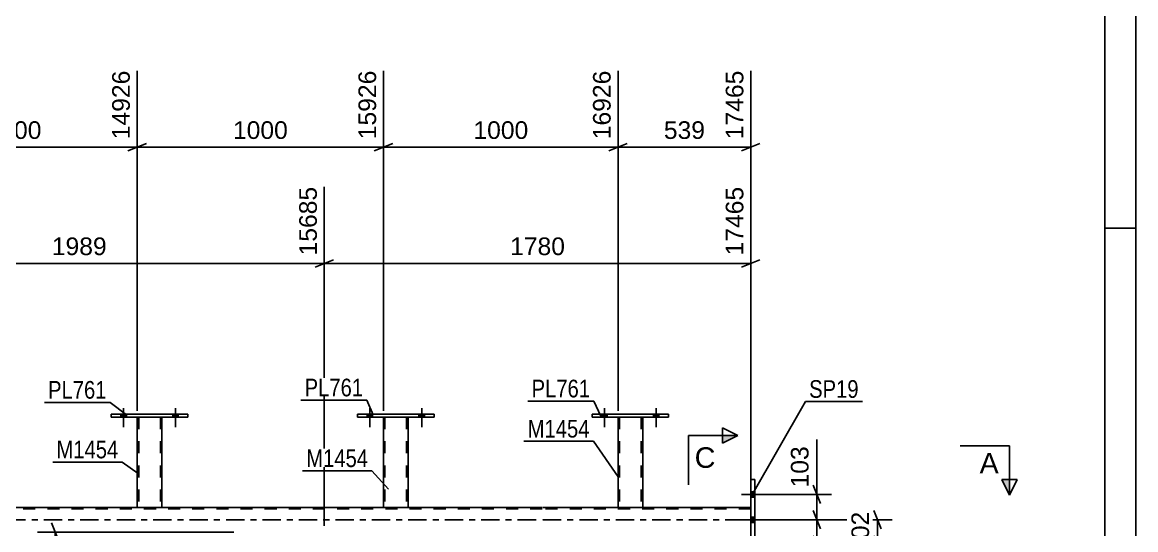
# Model space of a CAD drawing. Header units: millimetres. Extents: x -111 to 730, y -400 to 194.
# Drawn here: x 548.9 to 729.7, y -1.6 to 80.7 of the extents above; entities that cross this region are included whole.
import ezdxf

# ---------------------------------------------------------------- set-up
doc = ezdxf.new("R2010")
doc.units = ezdxf.units.MM
doc.linetypes.add('DXK_LINE_DOT2', pattern=[3.9198, 1.9599, -1.9599])
doc.linetypes.add('DXK_LINE_DOT3', pattern=[5.9187, 2.979, -0.9799, 0.9799, -0.9799])
doc.styles.add('Arial', font='ARIAL.TTF', dxfattribs={"height": 0.2})
doc.styles.add('Arial Narrow', font='ARIALN.TTF', dxfattribs={"height": 0.2})

# ---------------------------------------------------------------- blocks, each defined once
blk = doc.blocks.new('Unknown-203724211-1113')
at = {"color": 5, "linetype": 'Continuous'}
for p, q in [((729.67, -399.7), (729.67, 194.3)), ((724.67, -394.7), (724.67, 189.3)), ((729.67, 47.3), (724.67, 47.3))]:
    blk.add_line(p, q, dxfattribs=at)
blk = doc.blocks.new('Part-203724211-3220 - 2778')
at = {"color": 7, "linetype": 'DXK_LINE_DOT2'}
for p, q in [((645.62, 16.65), (645.62, 16.65)), ((645.62, 16.65), (645.62, 16.64)), ((645.62, 16.64), (645.62, 16.65)), ((645.66, 16.65), (645.62, 16.65)), ((645.62, 16.65), (645.66, 16.65)), ((645.76, 16.65), (645.66, 16.65)), ((645.66, 16.65), (645.76, 16.65)), ((645.88, 16.65), (645.76, 16.65)), ((645.76, 16.65), (645.92, 16.65)), ((645.86, 16.65), (645.86, 16.65)), ((645.86, 16.65), (645.86, 2)), ((645.88, 16.65), (645.86, 16.65)), ((645.86, 16.65), (645.88, 16.65)), ((649.33, 16.65), (645.88, 16.65)), ((645.93, 16.65), (645.88, 16.65)), ((645.88, 16.65), (645.93, 16.65)), ((649.33, 16.65), (645.92, 16.65)), ((649.23, 16.65), (645.93, 16.65)), ((645.93, 16.65), (646.01, 16.65)), ((649.31, 16.65), (646.01, 16.65)), ((649.31, 16.65), (649.23, 16.65)), ((649.36, 16.65), (649.31, 16.65)), ((649.31, 16.65), (649.36, 16.65)), ((649.33, 16.65), (649.48, 16.65)), ((649.48, 16.65), (649.33, 16.65)), ((649.38, 16.65), (649.36, 16.65)), ((649.36, 16.65), (649.38, 16.65)), ((649.38, 16.65), (649.38, 16.65)), ((649.38, 16.65), (649.38, 2)), ((649.48, 16.65), (649.58, 16.65)), ((649.58, 16.65), (649.48, 16.65)), ((649.58, 16.65), (649.62, 16.65)), ((649.62, 16.65), (649.58, 16.65)), ((649.62, 16.65), (649.62, 16.65)), ((649.62, 16.65), (649.62, 16.64)), ((649.62, 16.64), (649.62, 16.65)), ((645.62, 2), (645.66, 2)), ((645.66, 2), (645.76, 2)), ((645.76, 2), (645.92, 2)), ((645.88, 2), (645.86, 2)), ((645.86, 2), (645.88, 2)), ((645.93, 2), (645.88, 2)), ((645.88, 2), (645.92, 2)), ((649.33, 2), (645.92, 2)), ((645.92, 2), (645.93, 2)), ((649.23, 2), (645.93, 2)), ((645.93, 2), (646.01, 2)), ((649.36, 2), (646.01, 2)), ((649.31, 2), (649.23, 2)), ((649.36, 2), (649.31, 2)), ((649.33, 2), (649.48, 2)), ((649.38, 2), (649.36, 2)), ((649.36, 2), (649.38, 2)), ((649.48, 2), (649.58, 2)), ((649.58, 2), (649.62, 2))]:
    blk.add_line(p, q, dxfattribs=at)
at = {"color": 2, "linetype": 'Continuous'}
for p, q in [((645.62, 16.64), (645.62, 2)), ((649.62, 16.64), (649.62, 2)), ((645.66, 2), (645.62, 2)), ((645.76, 2), (645.66, 2)), ((645.92, 2), (645.76, 2)), ((649.33, 2), (645.92, 2)), ((649.48, 2), (649.33, 2)), ((649.58, 2), (649.48, 2)), ((649.62, 2), (649.58, 2))]:
    blk.add_line(p, q, dxfattribs=at)
blk = doc.blocks.new('Bolt-203724211-2830 - 2778')
at = {"linetype": 'Continuous'}
for points in [[(604.9, 16.64), (605.78, 16.64), (605.78, 17.12), (604.9, 17.12)], [(613.3, 16.64), (614.18, 16.64), (614.18, 17.12), (613.3, 17.12)]]:
    blk.add_hatch(color=1, dxfattribs=at).paths.add_polyline_path(points)
at = {"color": 1, "linetype": 'Continuous'}
for p, q in [((605.34, 18.12), (605.34, 15)), ((613.74, 18.12), (613.74, 15)), ((604.9, 17.12), (604.9, 16.64)), ((605.78, 17.12), (605.78, 16.64)), ((613.3, 17.12), (613.3, 16.64)), ((614.18, 17.12), (614.18, 16.64))]:
    blk.add_line(p, q, dxfattribs=at)
blk = doc.blocks.new('Bolt-203724211-2831 - 2778')
at = {"linetype": 'Continuous'}
for points in [[(604.9, 16.64), (605.78, 16.64), (605.78, 17.12), (604.9, 17.12)], [(613.3, 16.64), (614.18, 16.64), (614.18, 17.12), (613.3, 17.12)]]:
    blk.add_hatch(color=1, dxfattribs=at).paths.add_polyline_path(points)
at = {"color": 1, "linetype": 'Continuous'}
for p, q in [((605.34, 18.12), (605.34, 15)), ((613.74, 18.12), (613.74, 15)), ((604.9, 17.12), (604.9, 16.64)), ((605.78, 17.12), (605.78, 16.64)), ((613.3, 17.12), (613.3, 16.64)), ((614.18, 17.12), (614.18, 16.64))]:
    blk.add_line(p, q, dxfattribs=at)
blk = doc.blocks.new('Bolt-203724211-2832 - 2778')
at = {"linetype": 'Continuous'}
for points in [[(564.91, 16.64), (565.79, 16.64), (565.79, 17.12), (564.91, 17.12)], [(573.31, 16.64), (574.19, 16.64), (574.19, 17.12), (573.31, 17.12)]]:
    blk.add_hatch(color=1, dxfattribs=at).paths.add_polyline_path(points)
at = {"color": 1, "linetype": 'Continuous'}
for p, q in [((565.35, 18.12), (565.35, 15)), ((573.75, 18.12), (573.75, 15)), ((564.91, 17.12), (564.91, 16.64)), ((565.79, 17.12), (565.79, 16.64)), ((573.31, 17.12), (573.31, 16.64)), ((574.19, 17.12), (574.19, 16.64))]:
    blk.add_line(p, q, dxfattribs=at)
blk = doc.blocks.new('Bolt-203724211-2833 - 2778')
at = {"linetype": 'Continuous'}
for points in [[(564.91, 16.64), (565.79, 16.64), (565.79, 17.12), (564.91, 17.12)], [(573.31, 16.64), (574.19, 16.64), (574.19, 17.12), (573.31, 17.12)]]:
    blk.add_hatch(color=1, dxfattribs=at).paths.add_polyline_path(points)
at = {"color": 1, "linetype": 'Continuous'}
for p, q in [((565.35, 18.12), (565.35, 15)), ((573.75, 18.12), (573.75, 15)), ((564.91, 17.12), (564.91, 16.64)), ((565.79, 17.12), (565.79, 16.64)), ((573.31, 17.12), (573.31, 16.64)), ((574.19, 17.12), (574.19, 16.64))]:
    blk.add_line(p, q, dxfattribs=at)
blk = doc.blocks.new('Bolt-203724211-2844 - 2778')
at = {"linetype": 'Continuous'}
for points in [[(642.98, 16.64), (643.86, 16.64), (643.86, 17.12), (642.98, 17.12)], [(651.38, 16.64), (652.26, 16.64), (652.26, 17.12), (651.38, 17.12)]]:
    blk.add_hatch(color=1, dxfattribs=at).paths.add_polyline_path(points)
at = {"color": 1, "linetype": 'Continuous'}
for p, q in [((643.42, 18.12), (643.42, 15)), ((651.82, 18.12), (651.82, 15)), ((642.98, 17.12), (642.98, 16.64)), ((643.86, 17.12), (643.86, 16.64)), ((651.38, 17.12), (651.38, 16.64)), ((652.26, 17.12), (652.26, 16.64))]:
    blk.add_line(p, q, dxfattribs=at)
blk = doc.blocks.new('Bolt-203724211-2845 - 2778')
at = {"linetype": 'Continuous'}
for points in [[(642.98, 16.64), (643.86, 16.64), (643.86, 17.12), (642.98, 17.12)], [(651.38, 16.64), (652.26, 16.64), (652.26, 17.12), (651.38, 17.12)]]:
    blk.add_hatch(color=1, dxfattribs=at).paths.add_polyline_path(points)
at = {"color": 1, "linetype": 'Continuous'}
for p, q in [((643.42, 18.12), (643.42, 15)), ((651.82, 18.12), (651.82, 15)), ((642.98, 17.12), (642.98, 16.64)), ((643.86, 17.12), (643.86, 16.64)), ((651.38, 17.12), (651.38, 16.64)), ((652.26, 17.12), (652.26, 16.64))]:
    blk.add_line(p, q, dxfattribs=at)
blk = doc.blocks.new('Part-203724211-3290 - 2778')
at = {"color": 7, "linetype": 'DXK_LINE_DOT2'}
for p, q in [((607.54, 16.65), (607.54, 16.65)), ((607.54, 16.65), (607.54, 16.64)), ((607.54, 16.64), (607.54, 16.65)), ((607.58, 16.65), (607.54, 16.65)), ((607.54, 16.65), (607.58, 16.65)), ((607.69, 16.65), (607.58, 16.65)), ((607.58, 16.65), (607.69, 16.65)), ((607.84, 16.65), (607.69, 16.65)), ((607.69, 16.65), (607.84, 16.65)), ((607.78, 16.65), (607.78, 16.65)), ((607.78, 16.65), (607.78, 2)), ((607.8, 16.65), (607.78, 16.65)), ((607.78, 16.65), (607.8, 16.65)), ((607.85, 16.65), (607.8, 16.65)), ((607.8, 16.65), (607.85, 16.65)), ((611.25, 16.65), (607.84, 16.65)), ((611.25, 16.65), (607.84, 16.65)), ((611.16, 16.65), (607.85, 16.65)), ((607.85, 16.65), (607.93, 16.65)), ((611.23, 16.65), (607.93, 16.65)), ((611.23, 16.65), (611.16, 16.65)), ((611.29, 16.65), (611.23, 16.65)), ((611.23, 16.65), (611.29, 16.65)), ((611.25, 16.65), (611.4, 16.65)), ((611.4, 16.65), (611.25, 16.65)), ((611.3, 16.65), (611.29, 16.65)), ((611.29, 16.65), (611.3, 16.65)), ((611.3, 16.65), (611.3, 16.65)), ((611.3, 16.65), (611.3, 2)), ((611.4, 16.65), (611.51, 16.65)), ((611.51, 16.65), (611.4, 16.65)), ((611.51, 16.65), (611.54, 16.65)), ((611.54, 16.65), (611.51, 16.65)), ((611.54, 16.65), (611.54, 16.65)), ((611.54, 16.65), (611.54, 16.64)), ((611.54, 16.64), (611.54, 16.65)), ((607.54, 2), (607.58, 2)), ((607.58, 2), (607.69, 2)), ((607.69, 2), (607.84, 2)), ((607.8, 2), (607.78, 2)), ((607.78, 2), (607.8, 2)), ((607.85, 2), (607.8, 2)), ((607.8, 2), (607.84, 2)), ((611.25, 2), (607.84, 2)), ((607.84, 2), (607.85, 2)), ((611.16, 2), (607.85, 2)), ((607.85, 2), (607.93, 2)), ((611.29, 2), (607.93, 2)), ((611.23, 2), (611.16, 2)), ((611.29, 2), (611.23, 2)), ((611.25, 2), (611.4, 2)), ((611.3, 2), (611.29, 2)), ((611.29, 2), (611.3, 2)), ((611.4, 2), (611.51, 2)), ((611.51, 2), (611.54, 2))]:
    blk.add_line(p, q, dxfattribs=at)
at = {"color": 2, "linetype": 'Continuous'}
for p, q in [((607.54, 16.64), (607.54, 2)), ((611.54, 16.64), (611.54, 2)), ((607.58, 2), (607.54, 2)), ((607.69, 2), (607.58, 2)), ((607.84, 2), (607.69, 2)), ((611.25, 2), (607.84, 2)), ((611.4, 2), (611.25, 2)), ((611.51, 2), (611.4, 2)), ((611.54, 2), (611.51, 2))]:
    blk.add_line(p, q, dxfattribs=at)
blk = doc.blocks.new('Part-203724211-3056 - 2778')
at = {"color": 2, "linetype": 'Continuous'}
for p, q in [((667.17, -6.5), (667.17, 6.5)), ((667.17, 6.5), (667.81, 6.5)), ((667.81, 6.5), (667.81, -6.5)), ((667.81, -6.5), (667.17, -6.5))]:
    blk.add_line(p, q, dxfattribs=at)
blk = doc.blocks.new('Part-203724211-3225 - 2778')
at = {"color": 2, "linetype": 'Continuous'}
for p, q in [((641.42, 16.64), (641.42, 17.12)), ((641.42, 17.12), (653.82, 17.12)), ((653.82, 16.64), (641.42, 16.64)), ((653.82, 17.12), (653.82, 16.64))]:
    blk.add_line(p, q, dxfattribs=at)
blk = doc.blocks.new('Bolt-203724211-3368 - 2778')
at = {"linetype": 'Continuous'}
for points in [[(667.81, 3.66), (667.81, 4.54), (667.17, 4.54), (667.17, 3.66)], [(667.81, 3.66), (667.81, 4.54), (667.17, 4.54), (667.17, 3.66)], [(667.81, 3.66), (667.81, 4.54), (667.17, 4.54), (667.17, 3.66)], [(667.81, -0.46), (667.81, 0.42), (667.17, 0.42), (667.17, -0.46)], [(667.81, -0.46), (667.81, 0.42), (667.17, 0.42), (667.17, -0.46)], [(667.81, -4.54), (667.81, -3.66), (667.17, -3.66), (667.17, -4.54)], [(667.81, -4.54), (667.81, -3.66), (667.17, -3.66), (667.17, -4.54)], [(667.81, -4.54), (667.81, -3.66), (667.17, -3.66), (667.17, -4.54)]]:
    blk.add_hatch(color=1, dxfattribs=at).paths.add_polyline_path(points)
at = {"color": 1, "linetype": 'Continuous'}
for p, q in [((668.97, 4.1), (665.65, 4.1)), ((668.97, 4.1), (665.65, 4.1)), ((668.97, 4.1), (665.65, 4.1)), ((667.81, 4.54), (667.17, 4.54)), ((667.81, 4.54), (667.17, 4.54)), ((667.81, 4.54), (667.17, 4.54)), ((667.81, 3.66), (667.17, 3.66)), ((667.81, 3.66), (667.17, 3.66)), ((667.81, 3.66), (667.17, 3.66)), ((667.81, 0.42), (667.17, 0.42)), ((667.81, 0.42), (667.17, 0.42)), ((668.97, -0.02), (665.65, -0.02)), ((668.97, -0.02), (665.65, -0.02)), ((667.81, -0.46), (667.17, -0.46)), ((667.81, -0.46), (667.17, -0.46)), ((668.97, -4.1), (665.65, -4.1)), ((668.97, -4.1), (665.65, -4.1)), ((668.97, -4.1), (665.65, -4.1)), ((667.81, -3.66), (667.17, -3.66)), ((667.81, -3.66), (667.17, -3.66)), ((667.81, -3.66), (667.17, -3.66)), ((667.81, -4.54), (667.17, -4.54)), ((667.81, -4.54), (667.17, -4.54)), ((667.81, -4.54), (667.17, -4.54))]:
    blk.add_line(p, q, dxfattribs=at)
blk = doc.blocks.new('Part-203724211-3280 - 2778')
at = {"color": 7, "linetype": 'DXK_LINE_DOT2'}
for p, q in [((567.55, 16.65), (567.55, 16.65)), ((567.55, 16.65), (567.55, 16.64)), ((567.55, 16.64), (567.55, 16.65)), ((567.58, 16.65), (567.55, 16.65)), ((567.55, 16.65), (567.58, 16.65)), ((567.69, 16.65), (567.58, 16.65)), ((567.58, 16.65), (567.69, 16.65)), ((567.84, 16.65), (567.69, 16.65)), ((567.69, 16.65), (567.84, 16.65)), ((567.79, 16.65), (567.79, 16.65)), ((567.79, 16.65), (567.79, 2)), ((567.8, 16.65), (567.79, 16.65)), ((567.79, 16.65), (567.8, 16.65)), ((567.86, 16.65), (567.8, 16.65)), ((567.8, 16.65), (567.86, 16.65)), ((571.25, 16.65), (567.84, 16.65)), ((571.25, 16.65), (567.84, 16.65)), ((571.16, 16.65), (567.86, 16.65)), ((567.86, 16.65), (567.93, 16.65)), ((571.24, 16.65), (567.93, 16.65)), ((571.24, 16.65), (571.16, 16.65)), ((571.29, 16.65), (571.24, 16.65)), ((571.24, 16.65), (571.29, 16.65)), ((571.25, 16.65), (571.41, 16.65)), ((571.41, 16.65), (571.25, 16.65)), ((571.31, 16.65), (571.29, 16.65)), ((571.29, 16.65), (571.31, 16.65)), ((571.31, 16.65), (571.31, 16.65)), ((571.31, 16.65), (571.31, 2)), ((571.41, 16.65), (571.51, 16.65)), ((571.51, 16.65), (571.41, 16.65)), ((571.51, 16.65), (571.55, 16.65)), ((571.55, 16.65), (571.51, 16.65)), ((571.55, 16.65), (571.55, 16.65)), ((571.55, 16.65), (571.55, 16.64)), ((571.55, 16.64), (571.55, 16.65)), ((567.55, 2), (567.58, 2)), ((567.58, 2), (567.69, 2)), ((567.69, 2), (567.84, 2)), ((567.8, 2), (567.79, 2)), ((567.79, 2), (567.8, 2)), ((567.86, 2), (567.8, 2)), ((567.8, 2), (567.84, 2)), ((571.25, 2), (567.84, 2)), ((567.84, 2), (567.86, 2)), ((571.16, 2), (567.86, 2)), ((567.86, 2), (567.93, 2)), ((571.29, 2), (567.93, 2)), ((571.24, 2), (571.16, 2)), ((571.29, 2), (571.24, 2)), ((571.25, 2), (571.41, 2)), ((571.31, 2), (571.29, 2)), ((571.29, 2), (571.31, 2)), ((571.41, 2), (571.51, 2)), ((571.51, 2), (571.55, 2))]:
    blk.add_line(p, q, dxfattribs=at)
at = {"color": 2, "linetype": 'Continuous'}
for p, q in [((567.55, 16.64), (567.55, 2)), ((571.55, 16.64), (571.55, 2)), ((567.58, 2), (567.55, 2)), ((567.69, 2), (567.58, 2)), ((567.84, 2), (567.69, 2)), ((571.25, 2), (567.84, 2)), ((571.41, 2), (571.25, 2)), ((571.51, 2), (571.41, 2)), ((571.55, 2), (571.51, 2))]:
    blk.add_line(p, q, dxfattribs=at)
blk = doc.blocks.new('Part-203724211-3285 - 2778')
at = {"color": 2, "linetype": 'Continuous'}
for p, q in [((563.35, 16.64), (563.35, 17.12)), ((563.35, 17.12), (575.75, 17.12)), ((575.75, 16.64), (563.35, 16.64)), ((575.75, 17.12), (575.75, 16.64))]:
    blk.add_line(p, q, dxfattribs=at)
blk = doc.blocks.new('Part-203724211-3295 - 2778')
at = {"color": 2, "linetype": 'Continuous'}
for p, q in [((603.34, 16.64), (603.34, 17.12)), ((603.34, 17.12), (615.74, 17.12)), ((615.74, 16.64), (603.34, 16.64)), ((615.74, 17.12), (615.74, 16.64))]:
    blk.add_line(p, q, dxfattribs=at)
blk = doc.blocks.new('Part-203724211-3360 - 2778')
at = {"color": 2, "linetype": 'Continuous'}
for p, q in [((567.55, 2), (531.55, 2)), ((607.54, 2), (571.55, 2)), ((633.32, 2), (611.54, 2)), ((645.62, 2), (633.42, 2)), ((667.17, 2), (649.62, 2))]:
    blk.add_line(p, q, dxfattribs=at)
at = {"color": 7, "linetype": 'DXK_LINE_DOT2'}
for p, q in [((571.55, 2), (567.55, 2)), ((611.54, 2), (607.54, 2)), ((649.62, 2), (645.62, 2)), ((667.17, 2), (667.17, -2)), ((633.32, 1.76), (-29.49, 1.76)), ((667.17, 1.76), (633.42, 1.76))]:
    blk.add_line(p, q, dxfattribs=at)
at = {"color": 7, "linetype": 'DXK_LINE_DOT3'}
for p, q in [((-39.49, 0), (633.32, 0)), ((633.42, 0), (677.17, 0))]:
    blk.add_line(p, q, dxfattribs=at)
blk = doc.blocks.new('StraightDimension-203724211-3829 - 2778')
at = {"color": 7, "linetype": 'Continuous'}
for p, q in [((597.92, -1), (597.92, 54)), ((667.17, 3), (667.17, 54)), ((599.42, 42.19), (596.42, 40.99)), ((597.92, 41.59), (667.17, 41.59)), ((665.67, 40.99), (668.67, 42.19))]:
    blk.add_line(p, q, dxfattribs=at)
at = {"color": 0, "linetype": 'Continuous'}
blk.add_wipeout([(666.57, 54.6), (662.37, 54.6), (662.37, 42.29), (666.57, 42.29)], dxfattribs=at)
at = {"color": 0}
blk.add_wipeout([(637.59, 42.34), (637.59, 46.54), (627.5, 46.54), (627.5, 42.34)], dxfattribs=at)
at = {"color": 3, "linetype": 'Continuous', "style": 'Arial'}
blk.add_text('17465', height=2.865, rotation=90.0002, dxfattribs=at).set_placement((665.97, 42.89))
at = {"color": 3, "style": 'Arial'}
blk.add_text('1780', height=2.865, dxfattribs=at).set_placement((628.1, 42.94))
blk = doc.blocks.new('StraightDimension-203724211-4582 - 2778')
at = {"color": 7, "linetype": 'Continuous'}
for p, q in [((677.3, 5.6), (678.5, 2.6)), ((668.81, 4.1), (680.3, 4.1)), ((677.9, 0), (677.9, 4.1)), ((668.81, 0), (680.3, 0)), ((678.5, -1.5), (677.3, 1.5))]:
    blk.add_line(p, q, dxfattribs=at)
at = {"color": 0}
blk.add_wipeout([(677.15, 12.5), (672.95, 12.5), (672.95, 4.62), (677.15, 4.62)], dxfattribs=at)
at = {"color": 7, "linetype": 'Continuous'}
blk.add_line((677.9, 4.1), (677.9, 13.02), dxfattribs=at)
blk.add_line((677.9, 4.1), (677.9, 13.02), dxfattribs=at)
at = {"color": 3, "style": 'Arial'}
blk.add_text('103', height=2.865, rotation=90.0002, dxfattribs=at).set_placement((676.55, 5.23))
blk = doc.blocks.new('StraightDimension-203724211-4574 - 2778')
at = {"color": 7, "linetype": 'Continuous'}
for p, q in [((668.81, 0), (680.3, 0)), ((677.3, 1.5), (678.5, -1.5)), ((677.9, -4.1), (677.9, 0)), ((678.5, -5.6), (677.3, -2.6)), ((668.81, -4.1), (680.3, -4.1))]:
    blk.add_line(p, q, dxfattribs=at)
at = {"color": 0}
blk.add_wipeout([(677.15, -4.63), (672.95, -4.63), (672.95, -12.5), (677.15, -12.5)], dxfattribs=at)
at = {"color": 7, "linetype": 'Continuous'}
blk.add_line((677.9, -4.1), (677.9, -13.02), dxfattribs=at)
blk.add_line((677.9, -4.1), (677.9, -13.02), dxfattribs=at)
at = {"color": 3, "style": 'Arial'}
blk.add_text('103', height=2.865, rotation=90.0002, dxfattribs=at).set_placement((676.55, -11.9))
blk = doc.blocks.new('StraightDimension-203724211-3681 - 2778')
at = {"color": 7, "linetype": 'Continuous'}
for p, q in [((567.55, 17.65), (567.55, 72.86)), ((607.54, 17.65), (607.54, 72.86)), ((569.05, 61.05), (566.05, 59.85)), ((567.55, 60.45), (607.54, 60.45)), ((606.04, 59.85), (609.04, 61.05))]:
    blk.add_line(p, q, dxfattribs=at)
at = {"color": 0, "linetype": 'Continuous'}
blk.add_wipeout([(606.94, 73.46), (602.74, 73.46), (602.74, 61.15), (606.94, 61.15)], dxfattribs=at)
at = {"color": 0}
blk.add_wipeout([(592.59, 61.2), (592.59, 65.4), (582.5, 65.4), (582.5, 61.2)], dxfattribs=at)
at = {"color": 3, "linetype": 'Continuous', "style": 'Arial'}
blk.add_text('15926', height=2.865, rotation=90.0002, dxfattribs=at).set_placement((606.34, 61.75))
at = {"color": 3, "style": 'Arial'}
blk.add_text('1000', height=2.865, dxfattribs=at).set_placement((583.1, 61.8))
blk = doc.blocks.new('StraightDimension-203724211-3667 - 2778')
at = {"color": 7, "linetype": 'Continuous'}
for p, q in [((645.62, 17.65), (645.62, 72.86)), ((667.17, 3), (667.17, 72.86)), ((647.12, 61.05), (644.12, 59.85)), ((645.62, 60.45), (667.17, 60.45)), ((665.67, 59.85), (668.67, 61.05))]:
    blk.add_line(p, q, dxfattribs=at)
at = {"color": 0, "linetype": 'Continuous'}
blk.add_wipeout([(666.57, 73.46), (662.37, 73.46), (662.37, 61.15), (666.57, 61.15)], dxfattribs=at)
at = {"color": 0}
blk.add_wipeout([(660.33, 61.2), (660.33, 65.4), (652.46, 65.4), (652.46, 61.2)], dxfattribs=at)
at = {"color": 3, "linetype": 'Continuous', "style": 'Arial'}
blk.add_text('17465', height=2.865, rotation=90.0002, dxfattribs=at).set_placement((665.97, 61.75))
at = {"color": 3, "style": 'Arial'}
blk.add_text('539', height=2.865, dxfattribs=at).set_placement((653.06, 61.8))
blk = doc.blocks.new('StraightDimension-203724211-3673 - 2778')
at = {"color": 7, "linetype": 'Continuous'}
for p, q in [((607.54, 17.65), (607.54, 72.86)), ((645.62, 17.65), (645.62, 72.86)), ((609.04, 61.05), (606.04, 59.85)), ((607.54, 60.45), (645.62, 60.45)), ((644.12, 59.85), (647.12, 61.05))]:
    blk.add_line(p, q, dxfattribs=at)
at = {"color": 0, "linetype": 'Continuous'}
blk.add_wipeout([(645.02, 73.46), (640.82, 73.46), (640.82, 61.15), (645.02, 61.15)], dxfattribs=at)
at = {"color": 0}
blk.add_wipeout([(631.63, 61.2), (631.63, 65.4), (621.54, 65.4), (621.54, 61.2)], dxfattribs=at)
at = {"color": 3, "linetype": 'Continuous', "style": 'Arial'}
blk.add_text('16926', height=2.865, rotation=90.0002, dxfattribs=at).set_placement((644.42, 61.75))
at = {"color": 3, "style": 'Arial'}
blk.add_text('1000', height=2.865, dxfattribs=at).set_placement((622.14, 61.8))
blk = doc.blocks.new('StraightDimension-203724211-3689 - 2778')
at = {"color": 7, "linetype": 'Continuous'}
for p, q in [((527.55, 17.65), (527.55, 72.86)), ((567.55, 17.65), (567.55, 72.86)), ((529.05, 61.05), (526.05, 59.85)), ((527.55, 60.45), (567.55, 60.45)), ((566.05, 59.85), (569.05, 61.05))]:
    blk.add_line(p, q, dxfattribs=at)
at = {"color": 0, "linetype": 'Continuous'}
blk.add_wipeout([(566.95, 73.46), (562.75, 73.46), (562.75, 61.15), (566.95, 61.15)], dxfattribs=at)
at = {"color": 0}
blk.add_wipeout([(552.59, 61.2), (552.59, 65.4), (542.5, 65.4), (542.5, 61.2)], dxfattribs=at)
at = {"color": 3, "linetype": 'Continuous', "style": 'Arial'}
blk.add_text('14926', height=2.865, rotation=90.0002, dxfattribs=at).set_placement((566.35, 61.75))
at = {"color": 3, "style": 'Arial'}
blk.add_text('1000', height=2.865, dxfattribs=at).set_placement((543.1, 61.8))
blk = doc.blocks.new('StraightDimension-203724211-3838 - 2778')
at = {"color": 7, "linetype": 'Continuous'}
for p, q in [((518.36, -1), (518.36, 58.5)), ((597.92, -1), (597.92, 54)), ((519.86, 42.19), (516.86, 40.99)), ((518.36, 41.59), (597.92, 41.59)), ((596.42, 40.99), (599.42, 42.19))]:
    blk.add_line(p, q, dxfattribs=at)
at = {"color": 0, "linetype": 'Continuous'}
blk.add_wipeout([(597.32, 54.6), (593.12, 54.6), (593.12, 42.29), (597.32, 42.29)], dxfattribs=at)
at = {"color": 0}
blk.add_wipeout([(563.18, 42.34), (563.18, 46.54), (553.09, 46.54), (553.09, 42.34)], dxfattribs=at)
at = {"color": 3, "linetype": 'Continuous', "style": 'Arial'}
blk.add_text('15685', height=2.865, rotation=90.0002, dxfattribs=at).set_placement((596.72, 42.89))
at = {"color": 3, "style": 'Arial'}
blk.add_text('1989', height=2.865, dxfattribs=at).set_placement((553.69, 42.94))
blk = doc.blocks.new('StraightDimension-203724211-4441 - 2778')
at = {"color": 7, "linetype": 'Continuous'}
for p, q in [((554.81, -3.5), (553.61, -0.5)), ((583.26, -2), (551.36, -2)), ((554.21, -123.22), (554.21, -2)), ((553.61, -121.72), (554.81, -124.72)), ((564.37, -123.22), (551.36, -123.22))]:
    blk.add_line(p, q, dxfattribs=at)
at = {"color": 0}
blk.add_wipeout([(553.46, -57.56), (549.26, -57.56), (549.26, -67.66), (553.46, -67.66)], dxfattribs=at)
at = {"color": 3, "style": 'Arial'}
blk.add_text('3031', height=2.865, rotation=90.0002, dxfattribs=at).set_placement((552.86, -67.06))
blk = doc.blocks.new('StraightDimension-203724211-15832 - 2778')
at = {"color": 7, "linetype": 'Continuous'}
for p, q in [((668.17, 0), (690.13, 0)), ((687.13, 1.5), (688.33, -1.5)), ((687.73, -4.1), (687.73, 0)), ((688.33, -5.6), (687.13, -2.6)), ((670.21, -4.1), (690.13, -4.1))]:
    blk.add_line(p, q, dxfattribs=at)
at = {"color": 0}
blk.add_wipeout([(686.98, 1.89), (682.78, 1.89), (682.78, -5.99), (686.98, -5.99)], dxfattribs=at)
at = {"color": 3, "style": 'Arial'}
blk.add_text('102', height=2.865, rotation=90.0002, dxfattribs=at).set_placement((686.38, -5.39))
blk = doc.blocks.new('Mark-203724211-3052 - 2778')
at = {"color": 0}
blk.add_wipeout([(684.69, 19.78), (684.69, 22.78), (676.65, 22.78), (676.65, 19.78)], dxfattribs=at)
blk.add_wipeout([(684.69, 19.78), (684.69, 22.78), (676.65, 22.78), (676.65, 19.78)], dxfattribs=at)
at = {"color": 30, "linetype": 'Continuous'}
for p, q in [((667.31, 3.89), (676.05, 19.18)), ((676.05, 19.18), (685.29, 19.18))]:
    blk.add_line(p, q, dxfattribs=at)
at = {"color": 3, "style": 'Arial Narrow'}
blk.add_text('SP19', height=2.863, dxfattribs=at).set_placement((676.65, 19.78))
blk = doc.blocks.new('Mark-203724211-3216 - 2778')
at = {"color": 0}
blk.add_wipeout([(641.01, 13.33), (641.01, 16.33), (630.95, 16.33), (630.95, 13.33)], dxfattribs=at)
blk.add_wipeout([(641.01, 13.33), (641.01, 16.33), (630.95, 16.33), (630.95, 13.33)], dxfattribs=at)
at = {"color": 30, "linetype": 'Continuous'}
for p in [(630.35, 12.73), (645.62, 6.93)]:
    blk.add_line(p, (641.61, 12.73), dxfattribs=at)
at = {"color": 3, "style": 'Arial Narrow'}
blk.add_text('M1454', height=2.863, dxfattribs=at).set_placement((630.95, 13.33))
blk = doc.blocks.new('Mark-203724211-3221 - 2778')
at = {"color": 0}
blk.add_wipeout([(641.1, 19.85), (641.1, 22.85), (631.59, 22.85), (631.59, 19.85)], dxfattribs=at)
blk.add_wipeout([(641.1, 19.85), (641.1, 22.85), (631.59, 22.85), (631.59, 19.85)], dxfattribs=at)
at = {"color": 30, "linetype": 'Continuous'}
for p in [(630.99, 19.25), (642.83, 16.81)]:
    blk.add_line(p, (641.7, 19.25), dxfattribs=at)
at = {"color": 3, "style": 'Arial Narrow'}
blk.add_text('PL761', height=2.863, dxfattribs=at).set_placement((631.59, 19.85))
blk = doc.blocks.new('Mark-203724211-3276 - 2778')
at = {"color": 0}
blk.add_wipeout([(564.5, 9.96), (564.5, 12.96), (554.44, 12.96), (554.44, 9.96)], dxfattribs=at)
blk.add_wipeout([(564.5, 9.96), (564.5, 12.96), (554.44, 12.96), (554.44, 9.96)], dxfattribs=at)
at = {"color": 30, "linetype": 'Continuous'}
for p in [(553.84, 9.36), (567.69, 7.51)]:
    blk.add_line(p, (565.1, 9.36), dxfattribs=at)
at = {"color": 3, "style": 'Arial Narrow'}
blk.add_text('M1454', height=2.863, dxfattribs=at).set_placement((554.44, 9.96))
blk = doc.blocks.new('Mark-203724211-3281 - 2778')
at = {"color": 0}
blk.add_wipeout([(562.58, 19.64), (562.58, 22.64), (553.08, 22.64), (553.08, 19.64)], dxfattribs=at)
blk.add_wipeout([(562.58, 19.64), (562.58, 22.64), (553.08, 22.64), (553.08, 19.64)], dxfattribs=at)
at = {"color": 30, "linetype": 'Continuous'}
for p in [(552.48, 19.04), (565.84, 17.02)]:
    blk.add_line(p, (563.18, 19.04), dxfattribs=at)
at = {"color": 3, "style": 'Arial Narrow'}
blk.add_text('PL761', height=2.863, dxfattribs=at).set_placement((553.08, 19.64))
blk = doc.blocks.new('Mark-203724211-3286 - 2778')
at = {"color": 0}
blk.add_wipeout([(605.05, 8.54), (605.05, 11.54), (595, 11.54), (595, 8.54)], dxfattribs=at)
blk.add_wipeout([(605.05, 8.54), (605.05, 11.54), (595, 11.54), (595, 8.54)], dxfattribs=at)
at = {"color": 30, "linetype": 'Continuous'}
for p in [(594.4, 7.94), (608.36, 4.94)]:
    blk.add_line(p, (605.65, 7.94), dxfattribs=at)
at = {"color": 3, "style": 'Arial Narrow'}
blk.add_text('M1454', height=2.863, dxfattribs=at).set_placement((595, 8.54))
blk = doc.blocks.new('Mark-203724211-3291 - 2778')
at = {"color": 0}
blk.add_wipeout([(604.24, 20.02), (604.24, 23.02), (594.74, 23.02), (594.74, 20.02)], dxfattribs=at)
blk.add_wipeout([(604.24, 20.02), (604.24, 23.02), (594.74, 23.02), (594.74, 20.02)], dxfattribs=at)
at = {"color": 30, "linetype": 'Continuous'}
for p in [(594.14, 19.42), (605.84, 17.02)]:
    blk.add_line(p, (604.84, 19.42), dxfattribs=at)
at = {"color": 3, "style": 'Arial Narrow'}
blk.add_text('PL761', height=2.863, dxfattribs=at).set_placement((594.74, 20.02))
blk = doc.blocks.new('SectionMark-203724211-4629 - 2778')
at = {"linetype": 'Continuous'}
blk.add_hatch(color=6, dxfattribs=at).paths.add_polyline_path([(707.93, 6.5), (709.18, 6.5), (709.18, 4)])
at = {"color": 6, "linetype": 'Continuous'}
for p, q in [((709.18, 12), (701.18, 12)), ((709.18, 12), (709.18, 4)), ((707.93, 6.5), (710.43, 6.5)), ((709.18, 4), (707.93, 6.5)), ((710.43, 6.5), (709.18, 4))]:
    blk.add_line(p, q, dxfattribs=at)
at = {"color": 0, "linetype": 'Continuous'}
blk.add_wipeout([(707.43, 7.5), (707.43, 11), (704.32, 11), (704.32, 7.5)], dxfattribs=at)
at = {"color": 3, "linetype": 'Continuous', "style": 'Arial'}
blk.add_text('A', height=3.34, dxfattribs=at).set_placement((704.32, 7.5))
blk = doc.blocks.new('SectionMark-203724211-4631 - 2778')
at = {"linetype": 'Continuous'}
for points in [[(662.56, 12.41), (662.56, 13.66), (665.06, 13.66)], [(662.56, -12.71), (662.56, -11.46), (665.06, -12.71)]]:
    blk.add_hatch(color=6, dxfattribs=at).paths.add_polyline_path(points)
at = {"color": 6, "linetype": 'Continuous'}
for p, q in [((662.56, 12.41), (662.56, 14.91)), ((662.56, 14.91), (665.06, 13.66)), ((657.06, 13.66), (657.06, 5.66)), ((657.06, 13.66), (665.06, 13.66)), ((665.06, 13.66), (662.56, 12.41)), ((657.06, -12.71), (657.06, -4.71)), ((665.06, -12.71), (662.56, -11.46)), ((662.56, -11.46), (662.56, -13.96)), ((657.06, -12.71), (665.06, -12.71)), ((665.06, -12.71), (662.56, -13.96))]:
    blk.add_line(p, q, dxfattribs=at)
at = {"color": 0, "linetype": 'Continuous'}
for points in [[(661.43, 8.41), (661.43, 11.91), (658.06, 11.91), (658.06, 8.41)], [(661.43, -10.96), (661.43, -7.46), (658.06, -7.46), (658.06, -10.96)]]:
    blk.add_wipeout(points, dxfattribs=at)
at = {"color": 3, "linetype": 'Continuous', "style": 'Arial'}
for p in [(658.06, 8.41), (658.06, -10.96)]:
    blk.add_text('C', height=3.34, dxfattribs=at).set_placement(p)

msp = doc.modelspace()

# ---------------------------------------------------------------- block references
for name in ['Unknown-203724211-1113', 'Bolt-203724211-2832 - 2778', 'Bolt-203724211-2833 - 2778', 'Bolt-203724211-2830 - 2778', 'Bolt-203724211-2831 - 2778', 'Bolt-203724211-2844 - 2778', 'Bolt-203724211-2845 - 2778', 'Part-203724211-3285 - 2778', 'Part-203724211-3280 - 2778', 'Part-203724211-3295 - 2778', 'Part-203724211-3290 - 2778', 'Part-203724211-3225 - 2778', 'Part-203724211-3220 - 2778', 'Part-203724211-3056 - 2778', 'Bolt-203724211-3368 - 2778', 'Part-203724211-3360 - 2778']:
    msp.add_blockref(name, (0, 0))

# ---------------------------------------------------------------- next in the draw order: block references
msp.add_blockref('StraightDimension-203724211-3829 - 2778', (0, 0))

# ---------------------------------------------------------------- next in the draw order: block references
for name in ['StraightDimension-203724211-3681 - 2778', 'StraightDimension-203724211-4582 - 2778']:
    msp.add_blockref(name, (0, 0))

# ---------------------------------------------------------------- next in the draw order: block references
for name in ['StraightDimension-203724211-3689 - 2778', 'StraightDimension-203724211-3667 - 2778', 'StraightDimension-203724211-4574 - 2778']:
    msp.add_blockref(name, (0, 0))

# ---------------------------------------------------------------- next in the draw order: block references
for name in ['StraightDimension-203724211-3673 - 2778', 'StraightDimension-203724211-3838 - 2778', 'Mark-203724211-3052 - 2778', 'Mark-203724211-3216 - 2778', 'StraightDimension-203724211-15832 - 2778']:
    msp.add_blockref(name, (0, 0))

# ---------------------------------------------------------------- next in the draw order: block references
for name in ['Mark-203724211-3281 - 2778', 'Mark-203724211-3291 - 2778', 'Mark-203724211-3221 - 2778', 'Mark-203724211-3276 - 2778', 'Mark-203724211-3286 - 2778', 'StraightDimension-203724211-4441 - 2778']:
    msp.add_blockref(name, (0, 0))

# ---------------------------------------------------------------- next in the draw order: block references
msp.add_blockref('SectionMark-203724211-4629 - 2778', (0, 0))

# ---------------------------------------------------------------- next in the draw order: block references
msp.add_blockref('SectionMark-203724211-4631 - 2778', (0, 0))

doc.saveas('drawing.dxf')
